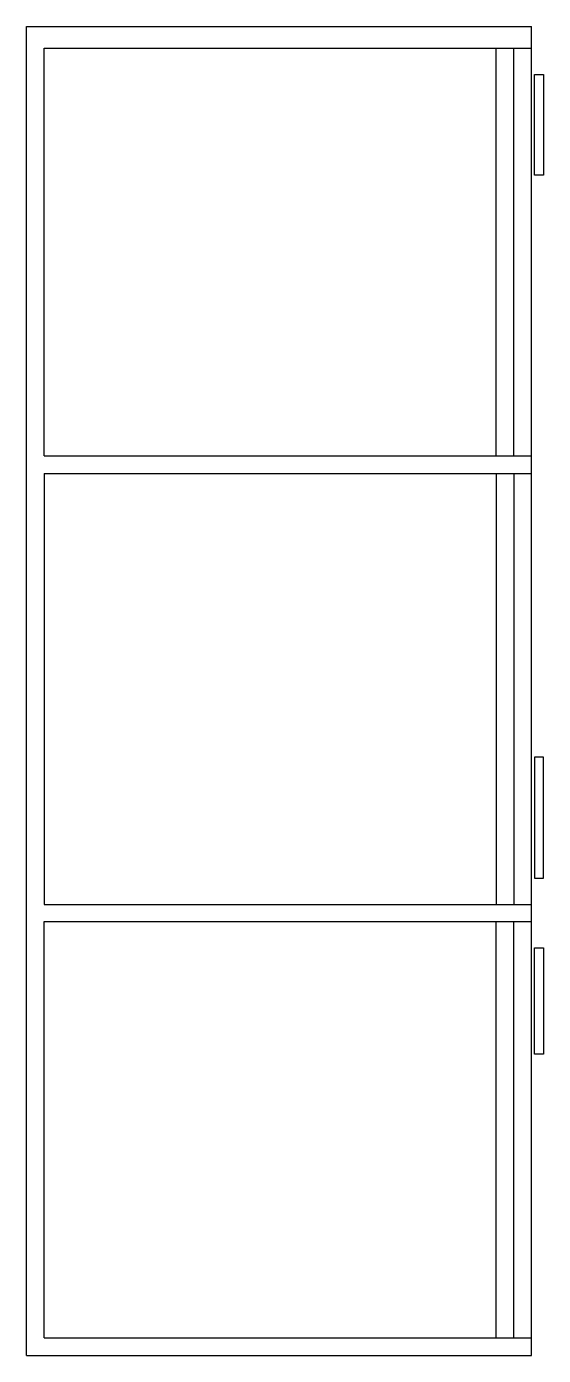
# Model space of a CAD drawing. Extents: x 1.99 to 2.57, y -0.78 to 0.72.
import ezdxf

# ---------------------------------------------------------------- set-up
doc = ezdxf.new("R2010")
doc.units = 0
doc.header["$MEASUREMENT"] = 0
doc.layers.get('0').update_dxf_attribs({"linetype": 'CONTINUOUS'})

msp = doc.modelspace()

# ---------------------------------------------------------------- linework, layer by layer
for p, q in [((1.9903, 0.7155), (2.5603, 0.7155)), ((1.9903, -0.7845), (1.9903, 0.7155)), ((2.5603, -0.7845), (2.5603, 0.7155)), ((2.0103, 0.6911), (2.5603, 0.6911)), ((2.0103, 0.2308), (2.0103, 0.6911)), ((2.5203, 0.2308), (2.5203, 0.6911)), ((2.5403, 0.2308), (2.5403, 0.6911)), ((2.0103, 0.2308), (2.5603, 0.2308)), ((2.0103, 0.2109), (2.5603, 0.2109)), ((2.0103, 0.2109), (2.0103, -0.2755)), ((2.5203, 0.2109), (2.5203, -0.2755)), ((2.5403, 0.2109), (2.5403, -0.2755)), ((2.0103, -0.2755), (2.5603, -0.2755)), ((2.0103, -0.2946), (2.5603, -0.2946)), ((2.0103, -0.7646), (2.0103, -0.2946)), ((2.5203, -0.7646), (2.5203, -0.2946)), ((2.5403, -0.7646), (2.5403, -0.2946)), ((2.0103, -0.7646), (2.5603, -0.7646)), ((1.9903, -0.7845), (2.5603, -0.7845))]:
    msp.add_line(p, q)
for points in [[(2.5737, 0.5479), (2.5637, 0.5479), (2.5637, 0.6614), (2.5737, 0.6614)], [(2.5737, -0.1094), (2.5637, -0.1094), (2.5637, -0.2458), (2.5737, -0.2458)], [(2.5737, -0.4443), (2.5637, -0.4443), (2.5637, -0.3243), (2.5737, -0.3243)]]:
    msp.add_lwpolyline(points, close=True)

doc.saveas('drawing.dxf')
